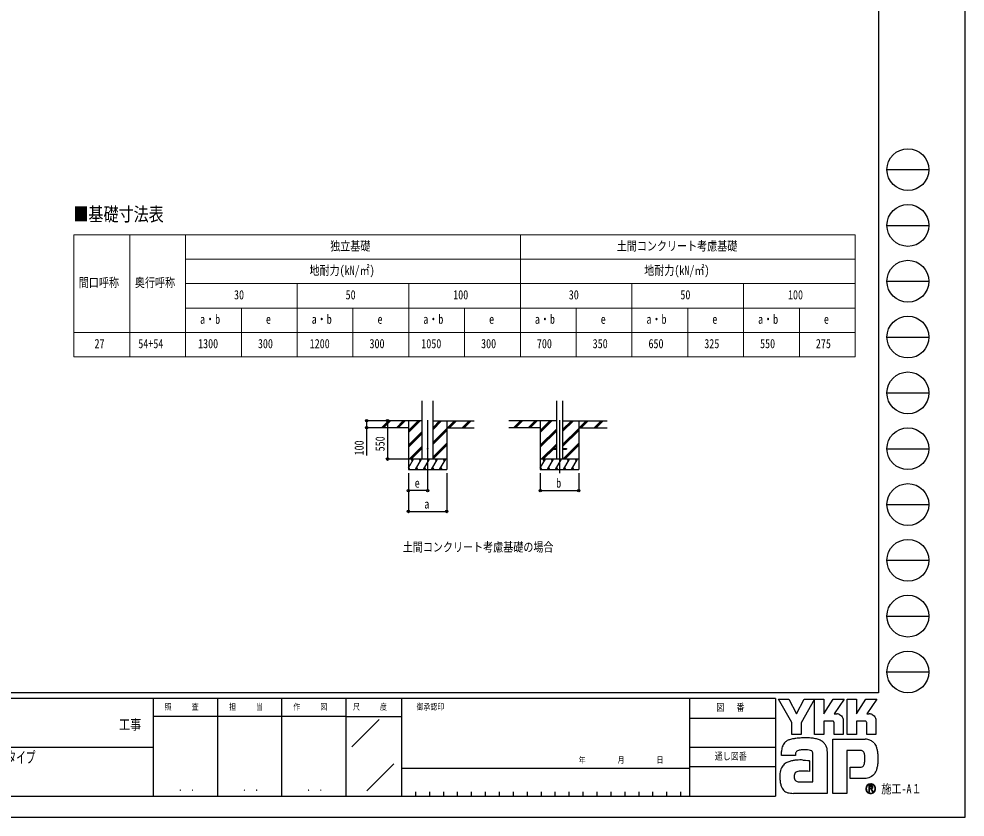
# Model space of a CAD drawing. Units: millimetres, scale not verified. Extents: x -16820 to 16820, y -11880 to 11880.
# Drawn here: x 3254 to 16820, y -11880 to -440 of the extents above; entities that cross this region are included whole.
import ezdxf
from ezdxf.enums import TextEntityAlignment as Align

# ---------------------------------------------------------------- set-up
doc = ezdxf.new("R2010")
doc.units = ezdxf.units.MM
doc.header["$LTSCALE"] = 60
doc.layers.add('0-1_TABLE1', color=7, linetype='Continuous', lineweight=18)
for name, color, linetype in [('0-2_USER1', 3, 'Continuous'), ('0-3_YKK_12', 2, 'Continuous'), ('0-4_YKK_13', 4, 'Continuous'), ('0-5_YKK_A1', 4, 'Continuous'), ('0-6_YKK_D', 6, 'Continuous'), ('0-7_YKK_ZWAK', 7, 'Continuous')]:
    doc.layers.add(name, color=color, linetype=linetype)
doc.styles.add('ＭＳ ゴシック', font='')
doc.styles.get('ＭＳ ゴシック').set_extended_font_data('MS Gothic')

msp = doc.modelspace()

# ---------------------------------------------------------------- linework, layer by layer
at = {"layer": '0-1_TABLE1'}
for p, q in [((4043.96, -3534.24), (15243.96, -3534.24)), ((4043.96, -3534.24), (4043.96, -5284.24)), ((4843.96, -3534.24), (4843.96, -5284.24)), ((10443.96, -3534.24), (10443.96, -5284.24)), ((5643.96, -3884.24), (15243.96, -3884.24)), ((5643.96, -4234.24), (15243.96, -4234.24)), ((13643.96, -4234.24), (13643.96, -5284.24)), ((5643.96, -4584.24), (15243.96, -4584.24)), ((11243.96, -4584.24), (11243.96, -5284.24)), ((12843.96, -4584.24), (12843.96, -5284.24)), ((14443.96, -4584.24), (14443.96, -5284.24)), ((4043.96, -4934.24), (15243.96, -4934.24)), ((4043.96, -5284.24), (15243.96, -5284.24))]:
    msp.add_line(p, q, dxfattribs=at)
for points in [[(5643.96, -3534.24), (5643.96, -4934.24), (5643.96, -5284.24)], [(15243.96, -3534.24), (15243.96, -4584.24), (15243.96, -5284.24)], [(7243.96, -4234.24), (7243.96, -4934.24), (7243.96, -5284.24)], [(8843.96, -4234.24), (8843.96, -4934.24), (8843.96, -5284.24)], [(12043.96, -4234.24), (12043.96, -4934.24), (12043.96, -5284.24)], [(6443.96, -4584.24), (6443.96, -4934.24), (6443.96, -5284.24)], [(8043.96, -4584.24), (8043.96, -4934.24), (8043.96, -5284.24)], [(9643.96, -4584.24), (9643.96, -4934.24), (9643.96, -5284.24)]]:
    msp.add_lwpolyline(points, dxfattribs=at)
at = {"layer": '0-3_YKK_12'}
for p, q in [((9114.08, -6190.79), (9114.08, -6950)), ((11005.08, -6190.79), (11005.08, -6950))]:
    msp.add_line(p, q, dxfattribs=at)
at = {"layer": '0-4_YKK_13'}
for p, q in [((10905.08, -6595.5), (10905.08, -6604.5)), ((10905.08, -6595.5), (10959.88, -6595.5)), ((10905.08, -6604.5), (10959.88, -6604.5)), ((11050.28, -6595.5), (11105.08, -6595.5)), ((11050.28, -6604.5), (11105.08, -6604.5)), ((11105.08, -6595.5), (11105.08, -6604.5))]:
    msp.add_line(p, q, dxfattribs=at)
msp.add_circle((9114.08, -6600), 5, dxfattribs=at)
at = {"layer": '0-5_YKK_A1'}
for p, q in [((9036.33, -6750), (9036.33, -5914.65)), ((9191.83, -6750), (9191.83, -5914.65)), ((10959.88, -5914.65), (10959.88, -6750)), ((11050.28, -5914.65), (11050.28, -6750)), ((9036.33, -6200), (8388.13, -6200)), ((8454.81, -6298.6), (8553.41, -6200)), ((8467.55, -6300), (8567.55, -6200)), ((8481.7, -6300), (8581.7, -6200)), ((8666.95, -6298.6), (8765.54, -6200)), ((8679.69, -6300), (8779.69, -6200)), ((8693.83, -6300), (8793.83, -6200)), ((8839.08, -6200), (8839.08, -6900)), ((8839.08, -6366.88), (9005.96, -6200)), ((8839.08, -6352.74), (8991.82, -6200)), ((8839.08, -6338.6), (8977.68, -6200)), ((9191.83, -6322.5), (9314.33, -6200)), ((9191.83, -6308.36), (9300.19, -6200)), ((9191.83, -6294.21), (9286.04, -6200)), ((9191.83, -6200), (9779.7, -6200)), ((9389.08, -6200), (9389.08, -6900)), ((9398.18, -6300), (9498.18, -6200)), ((9412.32, -6300), (9512.32, -6200)), ((9426.46, -6300), (9526.46, -6200)), ((9610.31, -6300), (9710.31, -6200)), ((9624.45, -6300), (9724.45, -6200)), ((9638.59, -6300), (9738.59, -6200)), ((10959.88, -6200), (10279.13, -6200)), ((10345.81, -6298.6), (10444.41, -6200)), ((10358.55, -6300), (10458.55, -6200)), ((10372.7, -6300), (10472.7, -6200)), ((10557.95, -6298.6), (10656.54, -6200)), ((10570.69, -6300), (10670.69, -6200)), ((10584.83, -6300), (10684.83, -6200)), ((10730.08, -6200), (10730.08, -6900)), ((10730.08, -6366.88), (10896.96, -6200)), ((10730.08, -6352.74), (10882.82, -6200)), ((10730.08, -6338.6), (10868.68, -6200)), ((11050.28, -6355.05), (11205.33, -6200)), ((11050.28, -6340.91), (11191.19, -6200)), ((11050.28, -6326.76), (11177.04, -6200)), ((11050.28, -6200), (11688.29, -6200)), ((11280.08, -6200), (11280.08, -6900)), ((11289.18, -6300), (11389.18, -6200)), ((11303.32, -6300), (11403.32, -6200)), ((11317.46, -6300), (11417.46, -6200)), ((11501.31, -6300), (11601.31, -6200)), ((11515.45, -6300), (11615.45, -6200)), ((11529.59, -6300), (11629.59, -6200)), ((8839.08, -6300), (8388.13, -6300)), ((8839.08, -6550.73), (9036.33, -6353.48)), ((8839.08, -6564.87), (9036.33, -6367.62)), ((9191.83, -6506.34), (9389.08, -6309.1)), ((9191.83, -6520.49), (9389.08, -6323.24)), ((9191.83, -6534.63), (9389.08, -6337.38)), ((9389.08, -6300), (9779.7, -6300)), ((10730.08, -6300), (10279.13, -6300)), ((10730.08, -6550.73), (10959.88, -6320.93)), ((10730.08, -6564.87), (10959.88, -6335.07)), ((10730.08, -6579.01), (10959.88, -6349.21)), ((11050.28, -6538.89), (11280.08, -6309.1)), ((11050.28, -6553.04), (11280.08, -6323.24)), ((11050.28, -6567.18), (11280.08, -6337.38)), ((11280.08, -6300), (11688.29, -6300)), ((8839.08, -6579.01), (9036.33, -6381.76)), ((8851.94, -6750), (9036.33, -6565.61)), ((8866.08, -6750), (9036.33, -6579.75)), ((8880.22, -6750), (9036.33, -6593.89)), ((9191.83, -6718.47), (9389.08, -6521.23)), ((9191.83, -6732.62), (9389.08, -6535.37)), ((9191.83, -6746.76), (9389.08, -6549.51)), ((10742.94, -6750), (10959.88, -6533.06)), ((10757.08, -6750), (10905.08, -6602)), ((10771.22, -6750), (10916.72, -6604.5)), ((10911.58, -6595.5), (10959.88, -6547.2)), ((10925.72, -6595.5), (10959.88, -6561.34)), ((11051.3, -6750), (11280.08, -6521.23)), ((11065.45, -6750), (11280.08, -6535.37)), ((11079.59, -6750), (11280.08, -6549.51)), ((9389.08, -6750), (8839.08, -6750)), ((8839.08, -6875.45), (8911.51, -6750)), ((8896.51, -6775.98), (8881.51, -6750)), ((8940.38, -6900), (9026.98, -6750)), ((9011.98, -6775.98), (8996.98, -6750)), ((9055.85, -6900), (9142.45, -6750)), ((9127.45, -6775.98), (9112.45, -6750)), ((9171.32, -6900), (9257.92, -6750)), ((9242.92, -6775.98), (9227.92, -6750)), ((9286.79, -6900), (9373.39, -6750)), ((9358.39, -6775.98), (9343.39, -6750)), ((11280.08, -6750), (10730.08, -6750)), ((10730.08, -6875.45), (10802.51, -6750)), ((10787.51, -6775.98), (10772.51, -6750)), ((10831.38, -6900), (10917.98, -6750)), ((10902.98, -6775.98), (10887.98, -6750)), ((10946.85, -6900), (11033.45, -6750)), ((11018.45, -6775.98), (11003.45, -6750)), ((11062.32, -6900), (11148.92, -6750)), ((11133.92, -6775.98), (11118.92, -6750)), ((11177.79, -6900), (11264.39, -6750)), ((11249.39, -6775.98), (11234.39, -6750)), ((8839.08, -6900), (9389.08, -6900)), ((8839.9, -6874.02), (8854.9, -6900)), ((8955.37, -6874.02), (8970.37, -6900)), ((9070.84, -6874.02), (9085.84, -6900)), ((9186.32, -6874.02), (9201.31, -6900)), ((9301.78, -6874.02), (9316.78, -6900)), ((10730.08, -6900), (11280.08, -6900)), ((10730.9, -6874.02), (10745.9, -6900)), ((10846.37, -6874.02), (10861.37, -6900)), ((10961.84, -6874.02), (10976.84, -6900)), ((11077.32, -6874.02), (11092.31, -6900)), ((11192.78, -6874.02), (11207.78, -6900))]:
    msp.add_line(p, q, dxfattribs=at)
at = {"layer": '0-6_YKK_D'}
for p, q in [((8453.74, -6200), (8238.08, -6200)), ((8613.02, -6200), (8538.08, -6200)), ((8539.08, -6200), (8539.08, -6750)), ((8453.74, -6300), (8238.08, -6300)), ((8838.08, -6750), (8538.08, -6750)), ((8839.08, -6950), (8839.08, -7501)), ((8839.08, -6950), (8839.08, -7201)), ((9114.08, -6951), (9114.08, -7201)), ((9389.08, -6950), (9389.08, -7501)), ((10730.08, -6950), (10730.08, -7201)), ((11280.08, -6950), (11280.08, -7201)), ((9114.08, -7200), (8839.08, -7200)), ((10730.08, -7200), (11280.08, -7200)), ((8839.08, -7500), (9389.08, -7500))]:
    msp.add_line(p, q, dxfattribs=at)
msp.add_lwpolyline([(8239.08, -6200), (8239.08, -6300), (8239.08, -6698.4)], dxfattribs=at)
for centre in [(8239.08, -6200), (8539.08, -6200), (8239.08, -6300), (8539.08, -6750), (8839.08, -7200), (9114.08, -7200), (10730.08, -7200), (11280.08, -7200), (8839.08, -7500), (9389.08, -7500)]:
    msp.add_circle(centre, 17, dxfattribs=at)
at = {"layer": '0-7_YKK_ZWAK'}
for p, q in [((15580.08, 11100), (15580.08, -10100)), ((15700.08, -2600), (16300.08, -2600)), ((15700.08, -3400), (16300.08, -3400)), ((15700.08, -4200), (16300.08, -4200)), ((15700.08, -5000), (16300.08, -5000)), ((15700.08, -5800), (16300.08, -5800)), ((15700.08, -6600), (16300.08, -6600)), ((15700.08, -7400), (16300.08, -7400)), ((15700.08, -8200), (16300.08, -8200)), ((15700.08, -9000), (16300.08, -9000)), ((15700.08, -9800), (16300.08, -9800)), ((15580.08, -10100), (-15619.92, -10100)), ((5180.08, -10180), (-19.92, -10180)), ((6100.08, -10180), (6100.08, -11580)), ((7020.08, -10180), (7020.08, -11580)), ((7940.08, -10180), (7940.08, -11580)), ((8740.08, -10180), (7940.08, -10180)), ((12870.08, -10180), (8740.08, -10180)), ((8740.08, -10180), (8740.08, -11580)), ((12870.08, -10180), (12870.08, -11580)), ((14100.08, -10180), (12870.08, -10180)), ((14100.08, -10180), (14100.08, -11580)), ((7940.08, -10440), (5180.08, -10440)), ((7940.08, -10440), (8740.08, -10440)), ((8028.42, -10873.16), (8420.15, -10481.43)), ((12870.08, -10460), (14100.08, -10460)), ((-19.92, -10880), (5180.08, -10880)), ((12870.08, -10880), (14100.08, -10880)), ((8242.69, -11503.95), (8627.57, -11119.07)), ((8740.08, -11180), (12870.08, -11180)), ((14100.08, -11160), (12870.08, -11160)), ((8940.08, -11520), (8940.08, -11580)), ((9140.08, -11520), (9140.08, -11580)), ((9340.08, -11520), (9340.08, -11580)), ((9540.08, -11520), (9540.08, -11580)), ((9740.08, -11520), (9740.08, -11580)), ((9940.08, -11520), (9940.08, -11580)), ((10140.08, -11520), (10140.08, -11580)), ((10340.08, -11520), (10340.08, -11580)), ((10540.08, -11520), (10540.08, -11580)), ((10740.08, -11520), (10740.08, -11580)), ((10940.08, -11520), (10940.08, -11580)), ((11140.08, -11520), (11140.08, -11580)), ((11340.08, -11520), (11340.08, -11580)), ((11540.08, -11520), (11540.08, -11580)), ((11740.08, -11520), (11740.08, -11580)), ((11940.08, -11520), (11940.08, -11580)), ((12140.08, -11520), (12140.08, -11580)), ((12340.08, -11520), (12340.08, -11580)), ((12540.08, -11520), (12540.08, -11580)), ((12740.08, -11520), (12740.08, -11580)), ((-19.92, -11580), (5180.08, -11580)), ((5180.08, -11580), (7940.08, -11580)), ((7940.08, -11580), (8740.08, -11580)), ((8740.08, -11580), (12870.08, -11580)), ((12870.08, -11580), (14100.08, -11580)), ((15466.69, -11535.92), (15466.69, -11535.92))]:
    msp.add_line(p, q, dxfattribs=at)
for points in [[(-16820, -11880), (16820, -11880), (16820, 11880), (-16820, 11880)], [(14144.08, -10192), (14291.32, -10192), (14401.89, -10400.4), (14512.16, -10192), (14659.51, -10192), (14470.69, -10527.96), (14470.69, -10696.54), (14336.39, -10696.54), (14336.39, -10523.43)]]:
    msp.add_lwpolyline(points, close=True, dxfattribs=at)
for points in [[(7940.08, -10180), (5180.08, -10180), (5180.08, -11580)], [(14922.19, -10506.44), (14795.08, -10506.44), (14795.08, -10696.39), (14659.66, -10696.39), (14659.66, -10192), (14795.08, -10192), (14795.08, -10398.34), (14928.28, -10192), (15087.35, -10192), (14944.64, -10400.85), (14949.7, -10400.85), (14955.28, -10400.85), (14961.01, -10400.85), (14966.53, -10400.85), (14971.46, -10400.85), (14975.44, -10400.85), (14978.1, -10400.85), (14979.07, -10400.85)], [(15390.05, -10506.44), (15263.08, -10506.44), (15263.08, -10696.54), (15127.58, -10696.54), (15127.58, -10192), (15263.08, -10192), (15263.08, -10398.34), (15396.13, -10192), (15555.21, -10192), (15412.49, -10400.85), (15417.6, -10400.85), (15423.21, -10400.85), (15428.95, -10400.85), (15434.45, -10400.85), (15439.37, -10400.85), (15443.32, -10400.85), (15445.97, -10400.85), (15446.93, -10400.85)], [(15018.02, -10408.85), (15034.2, -10418.09), (15047.89, -10430.13), (15058.9, -10444.47), (15067.02, -10460.6), (15072.04, -10477.99), (15073.77, -10496.14), (15073.77, -10696.87), (14941.64, -10696.87), (14941.64, -10525.64)], [(15485.93, -10408.85), (15502.15, -10418.09), (15515.9, -10430.13), (15526.96, -10444.47), (15535.13, -10460.6), (15540.19, -10477.99), (15541.92, -10496.14), (15541.92, -10696.54), (15409.5, -10696.54), (15409.5, -10525.64)], [(15315.48, -10926.03), (15124.78, -10926.03), (15124.78, -11540), (14924.92, -11540), (14924.92, -10763.17), (15389.41, -10763.17)], [(15514.85, -10818.05), (15527.89, -10834.5), (15537.65, -10850.44), (15544.46, -10864.86)], [(14419.18, -10929.25), (14409.89, -10934.48), (14402.64, -10940.87), (14397.15, -10948.33), (14393.17, -10956.78), (14390.42, -10966.12), (14388.64, -10976.28), (14387.56, -10987.16), (14386.92, -10998.67), (14186.98, -10999.16), (14187.56, -10971.81), (14188.67, -10941.09)], [(14830.83, -10876.66), (14836.51, -10899.61), (14839.72, -10924.17), (14840.74, -10950.34), (14840.74, -11540), (14358.21, -11540)], [(14495.79, -11062.11), (14533.63, -11064.61), (14563.38, -11067.94), (14582.84, -11071.07), (14589.82, -11072.93), (14589.82, -11225.89), (14567.69, -11223.56), (14543.42, -11222.24), (14518.59, -11221.73), (14494.75, -11221.81), (14473.47, -11222.25), (14456.33, -11222.84), (14444.9, -11223.35), (14440.74, -11223.57), (14423.45, -11226.73), (14408.54, -11231.68), (14396.01, -11238.45), (14385.87, -11247.08), (14378.11, -11257.59), (14372.73, -11270.02), (14369.74, -11284.4), (14369.14, -11300.76), (14371.05, -11318.75), (14374.87, -11333.63), (14380.37, -11345.67), (14387.31, -11355.16), (14395.44, -11362.38), (14404.54, -11367.62), (14414.35, -11371.16), (14424.64, -11373.29), (14637.05, -11373.29), (14637.05, -10980.3), (14637.11, -10972.5), (14636.7, -10964.89), (14635.71, -10957.55), (14634, -10950.58), (14631.45, -10944.1), (14627.94, -10938.19), (14623.35, -10932.95), (14617.55, -10928.5)], [(14617.55, -10928.5), (14605.09, -10923.61), (14585.18, -10919.46), (14559.76, -10916.41), (14530.83, -10914.78), (14500.33, -10914.91), (14470.25, -10917.14)], [(15383.31, -11043.99), (15383.06, -11018.53), (15381.84, -10995.59), (15378.97, -10975.45), (15373.75, -10958.37)], [(15498.25, -11283.89), (15479.8, -11298.23), (15460.58, -11309.5), (15440.73, -11317.92), (15420.4, -11323.68), (15399.74, -11326.98), (15378.88, -11328.04), (15173.44, -11328.04), (15173.44, -11166.65), (15289.29, -11166.65), (15310.65, -11166.35), (15329.43, -11164.54), (15345.54, -11159.81)], [(15498.42, -11450.39), (15498.33, -11448.04), (15498.03, -11445.79), (15497.55, -11443.62), (15496.87, -11441.55), (15496.01, -11439.59), (15494.96, -11437.75), (15493.73, -11436.03), (15492.32, -11434.45), (15490.47, -11432.81), (15488.41, -11431.38), (15486.16, -11430.17), (15483.73, -11429.17), (15481.11, -11428.39), (15478.33, -11427.83), (15475.4, -11427.49), (15472.31, -11427.37), (15441.99, -11427.37), (15441.99, -11516.56), (15451.16, -11516.56), (15451.16, -11436.47), (15472.31, -11436.47), (15474.49, -11436.54), (15476.55, -11436.75), (15478.47, -11437.11), (15480.25, -11437.6), (15481.89, -11438.22), (15483.37, -11438.98), (15484.7, -11439.87), (15485.86, -11440.89)], [(15489.44, -11450.39), (15488.88, -11454.67), (15487.35, -11458.05), (15485.05, -11460.63), (15482.18, -11462.5), (15478.97, -11463.78), (15475.62, -11464.56), (15472.33, -11464.96), (15469.31, -11465.06), (15461.38, -11465.06), (15465.38, -11471.88), (15491.57, -11516.86), (15502.06, -11516.86), (15476.8, -11473.56), (15479.17, -11473.09), (15481.42, -11472.5), (15483.56, -11471.78), (15485.58, -11470.93), (15487.47, -11469.96), (15489.23, -11468.86), (15490.85, -11467.64), (15492.32, -11466.3)]]:
    msp.add_lwpolyline(points, dxfattribs=at)
for centre in [(16000.08, -2600), (16000.08, -3400), (16000.08, -4200), (16000.08, -5000), (16000.08, -5800), (16000.08, -6600), (16000.08, -7400), (16000.08, -8200), (16000.08, -9000), (16000.08, -9800)]:
    msp.add_circle(centre, 300, dxfattribs=at)
for centre, radius, start, end in [((14979.26, -10500.76), 99.91, 78.26798, 90.11215), ((14980.7, -10493.48), 92.5, 66.19963, 78.22058), ((15447.12, -10500.93), 100.09, 78.27851, 90.10826), ((15448.5, -10493.92), 92.94, 66.2483, 78.23226), ((14922.9, -10525.17), 18.75, 358.57817, 92.1683), ((15390.84, -10525.08), 18.66, 358.29941, 92.43455), ((14366.42, -10925.15), 174.32, 152.2125, 163.4865), ((14339.75, -10911.36), 144.29, 138.03852, 152.12015), ((14339.73, -10912.03), 144.73, 122.60463, 137.83438), ((14358.86, -10942.98), 181.11, 108.37421, 122.42809), ((14389.17, -11050.77), 293, 100.93159, 107.35499), ((14488.21, -11531.27), 783.59, 97.86054, 101.37938), ((14534.71, -11854.32), 1109.97, 94.90201, 97.9576), ((14537.88, -11880.18), 1136.01, 91.6169, 94.94971), ((14533.48, -11696.24), 952.01, 87.51794, 91.66439), ((14545.84, -11431.1), 686.59, 81.92631, 87.59083), ((14582.35, -11180.92), 433.76, 73.67137, 82.05943), ((14636.5, -10999.67), 244.6, 60.60528, 73.9085), ((14658.67, -10955.46), 195.21, 52.17347, 59.90542), ((14678.5, -10929.79), 162.78, 43.55042, 52.14561), ((14689.43, -10919.23), 147.59, 34.48659, 43.50182), ((14689.5, -10919.01), 147.4, 25.58915, 34.43128), ((15381.82, -10976.85), 213.82, 78.73198, 87.96551), ((15388.09, -10944.79), 181.15, 69.03034, 78.69541), ((15393.93, -10929.2), 164.51, 59.39484, 68.9885), ((15396.64, -10924.46), 159.04, 50.3012, 59.3616), ((15395.65, -10925.57), 160.53, 42.05209, 50.28551), ((14551.22, -10961.83), 363.14, 171.55622, 176.72493), ((14428.16, -10943.47), 238.72, 163.48385, 171.57982), ((14471.96, -11054.52), 135.93, 102.4979, 112.84632), ((14498.26, -11167.97), 252.4, 96.37207, 102.75341), ((14676.39, -10925.15), 161.88, 17.43089, 25.54591), ((15316.57, -11024.04), 98.02, 77.94572, 90.63794), ((15325.08, -10984.07), 57.15, 60.20991, 77.92418), ((15330.61, -10973.68), 45.39, 39.8078, 59.75378), ((15322.85, -10979.62), 55.15, 22.65544, 39.38165), ((15316.37, -10971.25), 251.69, 14.76267, 25.00486), ((15162.01, -11013.32), 411.68, 7.9139, 14.95041), ((15007.83, -11035.74), 567.48, 2.54376, 8.01251), ((14333.9, -11246.51), 163.05, 130.60221, 141.94427), ((14343.5, -11258.05), 178.07, 120.60724, 130.53081), ((14362.46, -11290.29), 215.47, 112.58838, 120.58162), ((14387.97, -11351.6), 281.87, 106.61303, 112.59024), ((14428.1, -11486.45), 422.57, 99.87193, 106.59825), ((14450.58, -11613.09), 551.18, 94.78469, 99.91711), ((14461.52, -11739.08), 677.65, 90.80099, 94.81812), ((14463.18, -11832.9), 771.48, 87.57779, 90.82714), ((15280.2, -11092.55), 99.31, 334.00676, 347.34989), ((15169.99, -11067.03), 212.44, 347.14308, 355.40008), ((14928.81, -11046.31), 454.5, 355.2339, 0.29193), ((15076.6, -11059.17), 497.67, 347.15166, 352.97565), ((14944.68, -11042.01), 630.7, 352.8937, 357.82206), ((14919.45, -11040.38), 655.97, 357.76419, 2.60674), ((14552.53, -11293.95), 389.16, 174.55588, 182.47272), ((14435.93, -11282.78), 272.02, 164.97537, 174.56739), ((14369.83, -11265.16), 203.61, 153.89178, 164.94341), ((14339.71, -11250.68), 170.2, 142.04688, 153.80771), ((15326.88, -11117.71), 46.05, 293.91672, 314.09376), ((15320.6, -11112.17), 54.4, 314.78099, 333.92928), ((15341.65, -11113.15), 231.89, 318.67367, 325.29112), ((15401.44, -11157.7), 157.39, 326.23251, 339.61931), ((15253.62, -11100.47), 315.9, 339.22498, 347.31457), ((14769.99, -11290.53), 606.59, 181.90948, 187.89042), ((14514.77, -11326.42), 348.86, 187.80471, 196.36971), ((15364.91, -11133.55), 200.95, 311.57033, 318.66243), ((14380.02, -11366.23), 208.35, 196.3102, 208.20993), ((14321.34, -11397.46), 141.88, 208.29777, 223.35561), ((14308.1, -11409.1), 124.27, 223.64205, 239.63663), ((14319.09, -11389.12), 147.06, 239.8785, 253.65355), ((14339.2, -11320.03), 219.02, 253.69102, 263.74909), ((15466.38, -11472.84), 70.14, 179.86065, 225.14399), ((15466.81, -11472.76), 70.56, 90.09157, 179.92363), ((15466.36, -11472.53), 62.75, 134.8007, 180.12175), ((15466.11, -11472.93), 62.49, 179.75513, 225.29722), ((15466.71, -11472.84), 70.37, 224.94536, 269.98445), ((15466.55, -11472.18), 62.62, 89.86602, 135.149), ((15466.57, -11473.5), 62.42, 224.62822, 270.10973), ((15466.82, -11472.65), 63.1, 45.03108, 90.11509), ((15466.59, -11472.56), 63.35, 270.09072, 359.90926), ((15466.8, -11472.62), 70.43, 44.93442, 90.08536), ((15466.71, -11472.5), 70.72, 269.98802, 314.93777), ((15476.03, -11450.01), 13.41, 358.3894, 42.86139), ((15476.3, -11451.03), 22.14, 316.37674, 1.6565), ((15466.86, -11472.67), 63.09, 0.00643, 45.07115), ((15467.36, -11472.41), 69.88, 359.78949, 45.13288), ((15467.19, -11472.95), 70.06, 314.92572, 0.23508), ((14356.23, -11168.39), 371.62, 263.68487, 270.30455)]:
    msp.add_arc(centre, radius, start, end, dxfattribs=at)

# ---------------------------------------------------------------- texts
at = {"layer": '0-1_TABLE1', "style": 'ＭＳ ゴシック', "width": 0.8}
for s, p in [('独立基礎', (7717.56, -3799.24)), ('土間コンクリート考慮基礎', (11826.36, -3799.24)), ('地耐力(kN/㎡)', (7419.96, -4149.24)), ('地耐力(kN/㎡)', (12219.96, -4149.24)), ('間口呼称', (4112.76, -4324.24)), ('奥行呼称', (4917.56, -4324.24)), ('30', (6338.36, -4499.24)), ('50', (7938.36, -4499.24)), ('100', (9480.76, -4499.24)), ('30', (11138.36, -4499.24)), ('50', (12738.36, -4499.24)), ('100', (14280.76, -4499.24)), ('a・b', (5851.96, -4849.24)), ('e', (6795.96, -4849.24)), ('a・b', (7451.96, -4849.24)), ('e', (8395.96, -4849.24)), ('a・b', (9051.96, -4849.24)), ('e', (9995.96, -4849.24)), ('a・b', (10651.96, -4849.24)), ('e', (11595.96, -4849.24)), ('a・b', (12251.96, -4849.24)), ('e', (13195.96, -4849.24)), ('a・b', (13851.96, -4849.24)), ('e', (14795.96, -4849.24)), ('27', (4338.36, -5199.24)), ('54+54', (4965.56, -5199.24)), ('1300', (5823.16, -5199.24)), ('300', (6680.76, -5199.24)), ('1200', (7423.16, -5199.24)), ('300', (8280.76, -5199.24)), ('1050', (9023.16, -5199.24)), ('300', (9880.76, -5199.24)), ('700', (10680.76, -5199.24)), ('350', (11480.76, -5199.24)), ('650', (12280.76, -5199.24)), ('325', (13080.76, -5199.24)), ('550', (13880.76, -5199.24)), ('275', (14680.76, -5199.24))]:
    msp.add_text(s, height=132, dxfattribs=at).set_placement(p, align=Align.BOTTOM_LEFT)
at = {"layer": '0-2_USER1', "style": 'ＭＳ ゴシック'}
for s, height, width, p in [('■基礎寸法表', 197.9, 0.8, (4035.2, -3397)), ('土間コンクリート考慮基礎の場合', 132, 0.8, (8758, -8115)), ('カーポート エフルージュ FIRST Z 750タイプ\u3000', 164.2, 0.6, (689.52, -11155.33))]:
    msp.add_text(s, height=height, dxfattribs=dict(at, width=width)).set_placement(p, align=Align.BOTTOM_LEFT)
at = {"layer": '0-6_YKK_D', "style": 'ＭＳ ゴシック', "width": 0.8}
for s, p in [('100', (8237.08, -6696.4)), ('550', (8537.08, -6638.2))]:
    msp.add_text(s, height=132, rotation=90, dxfattribs=at).set_placement(p, align=Align.BOTTOM_LEFT)
for s, p in [('b', (10957.08, -7198)), ('e', (8928.58, -7198)), ('a', (9066.08, -7498))]:
    msp.add_text(s, height=132, dxfattribs=at).set_placement(p, align=Align.BOTTOM_LEFT)
at = {"layer": '0-7_YKK_ZWAK', "style": 'ＭＳ ゴシック', "width": 0.8}
for s, height, p in [('照     査', 87.98, (5345.68, -10370)), ('担     当', 87.98, (6268.88, -10370)), ('作     図', 87.98, (7188.88, -10370)), ('尺     度', 87.98, (8045.68, -10370)), ('御承認印', 87.98, (8956.55, -10370)), ('図\u3000 番', 102.6, (13253.61, -10390)), ('工事', 146.6, (4689.33, -10669.86)), ('通し図番', 102.6, (13231.21, -11090)), ('年        月        日', 87.98, (11279.63, -11132.86)), ('施工-A１', 132, (15620.08, -11580)), ('． ．', 103.7, (5540, -11537.41)), ('． ．', 103.7, (6460, -11537.41)), ('． ．', 103.7, (7380, -11537.41))]:
    msp.add_text(s, height=height, dxfattribs=at).set_placement(p, align=Align.BOTTOM_LEFT)

doc.saveas('drawing.dxf')
